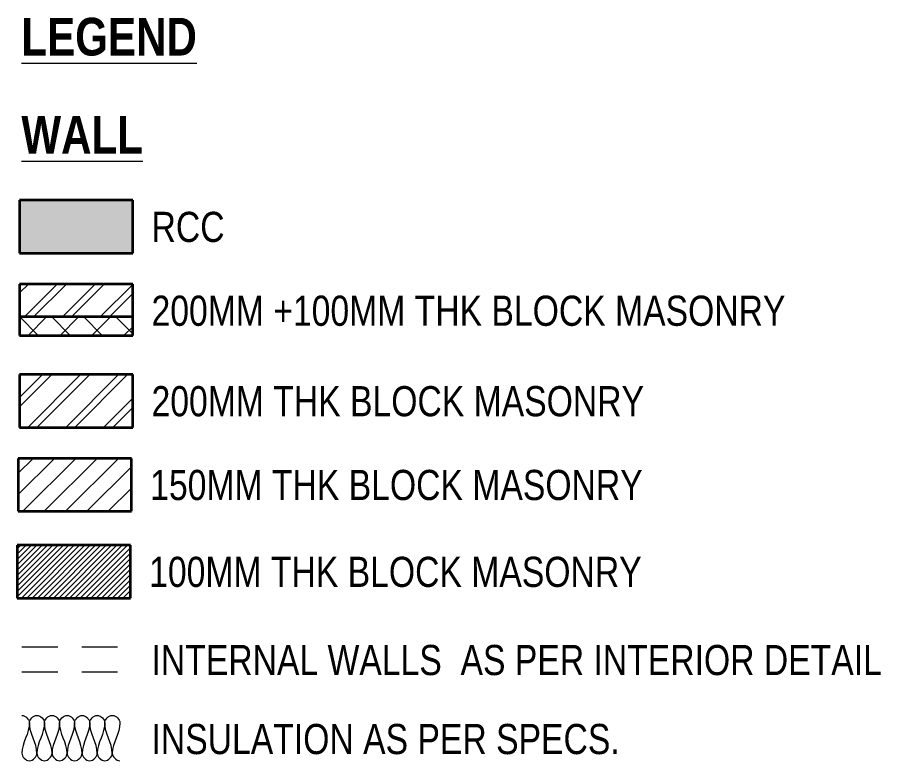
# Model space of a CAD drawing. Header units: millimetres. Extents: x 1706 to 534926, y -578380 to 27192.
# Drawn here: x 1705.5 to 1762.8, y 3341.2 to 3390.5 of the extents above; entities that cross this region are included whole.
import ezdxf

# ---------------------------------------------------------------- set-up
doc = ezdxf.new("R2010")
doc.units = ezdxf.units.MM
doc.linetypes.add('Overhead', pattern=[3.96875, 2.38125, -1.5875])
for name, color, linetype, lineweight in [('A-DETL', 251, 'Continuous', 18), ('A-DETL-GENF', 251, 'Continuous', 18), ('A-DETL-MEDM', 251, 'Continuous', 35), ('A-FLOR-OVHD', 251, 'Overhead', 18), ('G-ANNO-TEXT', 251, 'Continuous', 5)]:
    doc.layers.add(name, color=color, linetype=linetype, lineweight=lineweight)
doc.styles.add('Arial_1', font='arial.ttf', dxfattribs={"width": 0.8, "height": 2})
doc.styles.add('Arial_B', font='arialbd.ttf', dxfattribs={"width": 0.8, "height": 2.5})
pattern_1 = [(45, (0, 0), (-1.25723586, 1.25723586), []), (45, (0, 1.905), (-1.25723586, 1.25723586), [])]

msp = doc.modelspace()

# ---------------------------------------------------------------- hatches: boundary and pattern name
at = {"layer": 'A-DETL-GENF'}
msp.add_hatch(color=256, dxfattribs=at).paths.add_polyline_path([(1713.206, 3374.836), (1713.206, 3378.336), (1705.706, 3378.336), (1705.706, 3374.836)])
h = msp.add_hatch(dxfattribs=at)
h.set_pattern_fill('FP_1', color=256, style=0, pattern_type=2)
h.set_pattern_definition(pattern_1)
h.paths.add_polyline_path([(1713.206, 3370.606), (1713.206, 3372.779), (1705.706, 3372.779), (1705.706, 3370.606)])
h = msp.add_hatch(dxfattribs=at)
h.set_pattern_fill('FP_4', color=256, style=0, pattern_type=2)
h.set_pattern_definition([(45, (0, 0), (-1.0606602, 1.0606602), []), (135, (0, 0), (-1.0606602, -1.0606602), [])])
h.paths.add_polyline_path([(1713.206, 3369.378), (1713.206, 3370.606), (1705.698, 3370.606), (1705.706, 3369.378)])
h = msp.add_hatch(dxfattribs=at)
h.set_pattern_fill('FP_1', color=256, style=0, pattern_type=2)
h.set_pattern_definition(pattern_1)
h.paths.add_polyline_path([(1713.206, 3363.282), (1713.206, 3366.782), (1705.706, 3366.782), (1705.706, 3363.282)])
h = msp.add_hatch(dxfattribs=at)
h.set_pattern_fill('FP_3', color=256, style=0, pattern_type=2)
h.set_pattern_definition([(45, (0, 0), (-0.70710678, 0.70710678), [])])
h.paths.add_polyline_path([(1713.119, 3357.729), (1713.119, 3361.229), (1705.619, 3361.229), (1705.619, 3357.729), (1713.049, 3357.729)])
h = msp.add_hatch(dxfattribs=at)
h.set_pattern_fill('FP_2', color=256, style=0, pattern_type=2)
h.set_pattern_definition([(45, (0, 0), (-0.176776695, 0.176776695), [])])
h.paths.add_polyline_path([(1705.706, 3351.97), (1713.049, 3351.97), (1713.049, 3355.47), (1705.549, 3355.47), (1705.549, 3351.97)])

# ---------------------------------------------------------------- linework, layer by layer
at = {"layer": 'A-DETL'}
for points in [[(1705.853, 3344.186), (1706.089, 3344.186), (1706.353, 3343.922), (1706.353, 3343.686)], [(1706.353, 3343.686), (1706.353, 3342.999), (1705.853, 3342.373), (1705.853, 3341.686)], [(1706.353, 3343.686), (1706.353, 3343.922), (1706.853, 3344.45), (1707.353, 3343.922), (1707.353, 3343.686)], [(1706.853, 3341.686), (1706.853, 3342.373), (1706.353, 3342.999), (1706.353, 3343.686)], [(1707.353, 3343.686), (1707.353, 3342.999), (1706.853, 3342.373), (1706.853, 3341.686)], [(1707.353, 3343.686), (1707.353, 3343.922), (1707.853, 3344.45), (1708.353, 3343.922), (1708.353, 3343.686)], [(1707.853, 3341.686), (1707.853, 3342.373), (1707.353, 3342.999), (1707.353, 3343.686)], [(1708.353, 3343.686), (1708.353, 3342.999), (1707.853, 3342.373), (1707.853, 3341.686)], [(1708.353, 3343.686), (1708.353, 3343.922), (1708.853, 3344.45), (1709.353, 3343.922), (1709.353, 3343.686)], [(1708.853, 3341.686), (1708.853, 3342.373), (1708.353, 3342.999), (1708.353, 3343.686)], [(1709.353, 3343.686), (1709.353, 3342.999), (1708.853, 3342.373), (1708.853, 3341.686)], [(1709.353, 3343.686), (1709.353, 3343.922), (1709.853, 3344.45), (1710.353, 3343.922), (1710.353, 3343.686)], [(1709.853, 3341.686), (1709.853, 3342.373), (1709.353, 3342.999), (1709.353, 3343.686)], [(1710.353, 3343.686), (1710.353, 3342.999), (1709.853, 3342.373), (1709.853, 3341.686)], [(1710.353, 3343.686), (1710.353, 3343.922), (1710.853, 3344.45), (1711.353, 3343.922), (1711.353, 3343.686)], [(1710.853, 3341.686), (1710.853, 3342.373), (1710.353, 3342.999), (1710.353, 3343.686)], [(1711.353, 3343.686), (1711.353, 3342.999), (1710.853, 3342.373), (1710.853, 3341.686)], [(1711.353, 3343.686), (1711.353, 3343.922), (1711.853, 3344.45), (1712.353, 3343.922), (1712.353, 3343.686)], [(1711.853, 3341.686), (1711.853, 3342.373), (1711.353, 3342.999), (1711.353, 3343.686)], [(1712.353, 3343.686), (1712.353, 3342.999), (1711.853, 3342.373), (1711.853, 3341.686)], [(1705.853, 3341.686), (1705.853, 3341.45), (1706.353, 3340.922), (1706.853, 3341.45), (1706.853, 3341.686)], [(1706.853, 3341.686), (1706.853, 3341.45), (1707.353, 3340.922), (1707.853, 3341.45), (1707.853, 3341.686)], [(1707.853, 3341.686), (1707.853, 3341.45), (1708.353, 3340.922), (1708.853, 3341.45), (1708.853, 3341.686)], [(1708.853, 3341.686), (1708.853, 3341.45), (1709.353, 3340.922), (1709.853, 3341.45), (1709.853, 3341.686)], [(1709.853, 3341.686), (1709.853, 3341.45), (1710.353, 3340.922), (1710.853, 3341.45), (1710.853, 3341.686)], [(1710.853, 3341.686), (1710.853, 3341.45), (1711.353, 3340.922), (1711.853, 3341.45), (1711.853, 3341.686)], [(1711.853, 3341.686), (1711.853, 3341.45), (1712.118, 3341.186), (1712.353, 3341.186)]]:
    msp.add_open_spline(points, degree=3, dxfattribs=at)
at = {"layer": 'A-DETL-MEDM'}
for p, q in [((1713.206, 3378.336), (1705.706, 3378.336)), ((1705.706, 3378.336), (1705.706, 3374.836)), ((1713.206, 3374.836), (1713.206, 3378.336)), ((1705.706, 3374.836), (1713.206, 3374.836)), ((1713.206, 3372.779), (1705.706, 3372.779)), ((1705.706, 3372.779), (1705.706, 3370.606)), ((1713.206, 3369.378), (1713.206, 3372.779)), ((1713.206, 3370.606), (1705.698, 3370.606)), ((1705.698, 3370.606), (1705.698, 3369.378)), ((1705.698, 3369.378), (1713.206, 3369.378)), ((1713.206, 3366.782), (1705.706, 3366.782)), ((1705.706, 3366.782), (1705.706, 3363.282)), ((1713.206, 3363.282), (1713.206, 3366.782)), ((1705.706, 3363.282), (1713.206, 3363.282)), ((1713.119, 3361.229), (1705.619, 3361.229)), ((1705.619, 3361.229), (1705.619, 3357.729)), ((1713.119, 3357.729), (1713.119, 3361.229)), ((1705.619, 3357.729), (1713.119, 3357.729)), ((1713.049, 3355.47), (1705.549, 3355.47)), ((1705.549, 3355.47), (1705.549, 3351.97)), ((1713.049, 3351.97), (1713.049, 3355.47)), ((1705.549, 3351.97), (1713.049, 3351.97))]:
    msp.add_line(p, q, dxfattribs=at)
at = {"layer": 'A-FLOR-OVHD'}
for p, q in [((1705.853, 3348.733), (1712.835, 3348.733)), ((1705.853, 3347.074), (1712.835, 3347.074))]:
    msp.add_line(p, q, dxfattribs=at)

# ---------------------------------------------------------------- texts
at = {"layer": 'G-ANNO-TEXT', "attachment_point": 1}
for s, insert, char_height, width, style in [('\\LLEGEND', (1705.819, 3390.432), 2.5, 14.04556, 'Arial_B'), ('\\LWALL', (1705.819, 3383.935), 2.5, 9.62025, 'Arial_B'), ('RCC', (1714.454, 3377.572), 2, 5.96455, 'Arial_1'), ('200MM +100MM THK BLOCK MASONRY', (1714.454, 3372.016), 2, 51.62867, 'Arial_1'), ('200MM THK BLOCK MASONRY', (1714.454, 3366.019), 2, 40.14851, 'Arial_1'), ('150MM THK BLOCK MASONRY', (1714.367, 3360.465), 2, 40.14851, 'Arial_1'), ('100MM THK BLOCK MASONRY', (1714.297, 3354.706), 2, 40.14851, 'Arial_1'), ('INTERNAL WALLS  AS PER INTERIOR DETAIL ', (1714.454, 3348.862), 2, 60.79998, 'Arial_1'), ('INSULATION AS PER SPECS.', (1714.454, 3343.625), 2, 38.481, 'Arial_1')]:
    msp.add_mtext(s, dxfattribs=dict(at, insert=insert, char_height=char_height, width=width, style=style))

doc.saveas('drawing.dxf')
